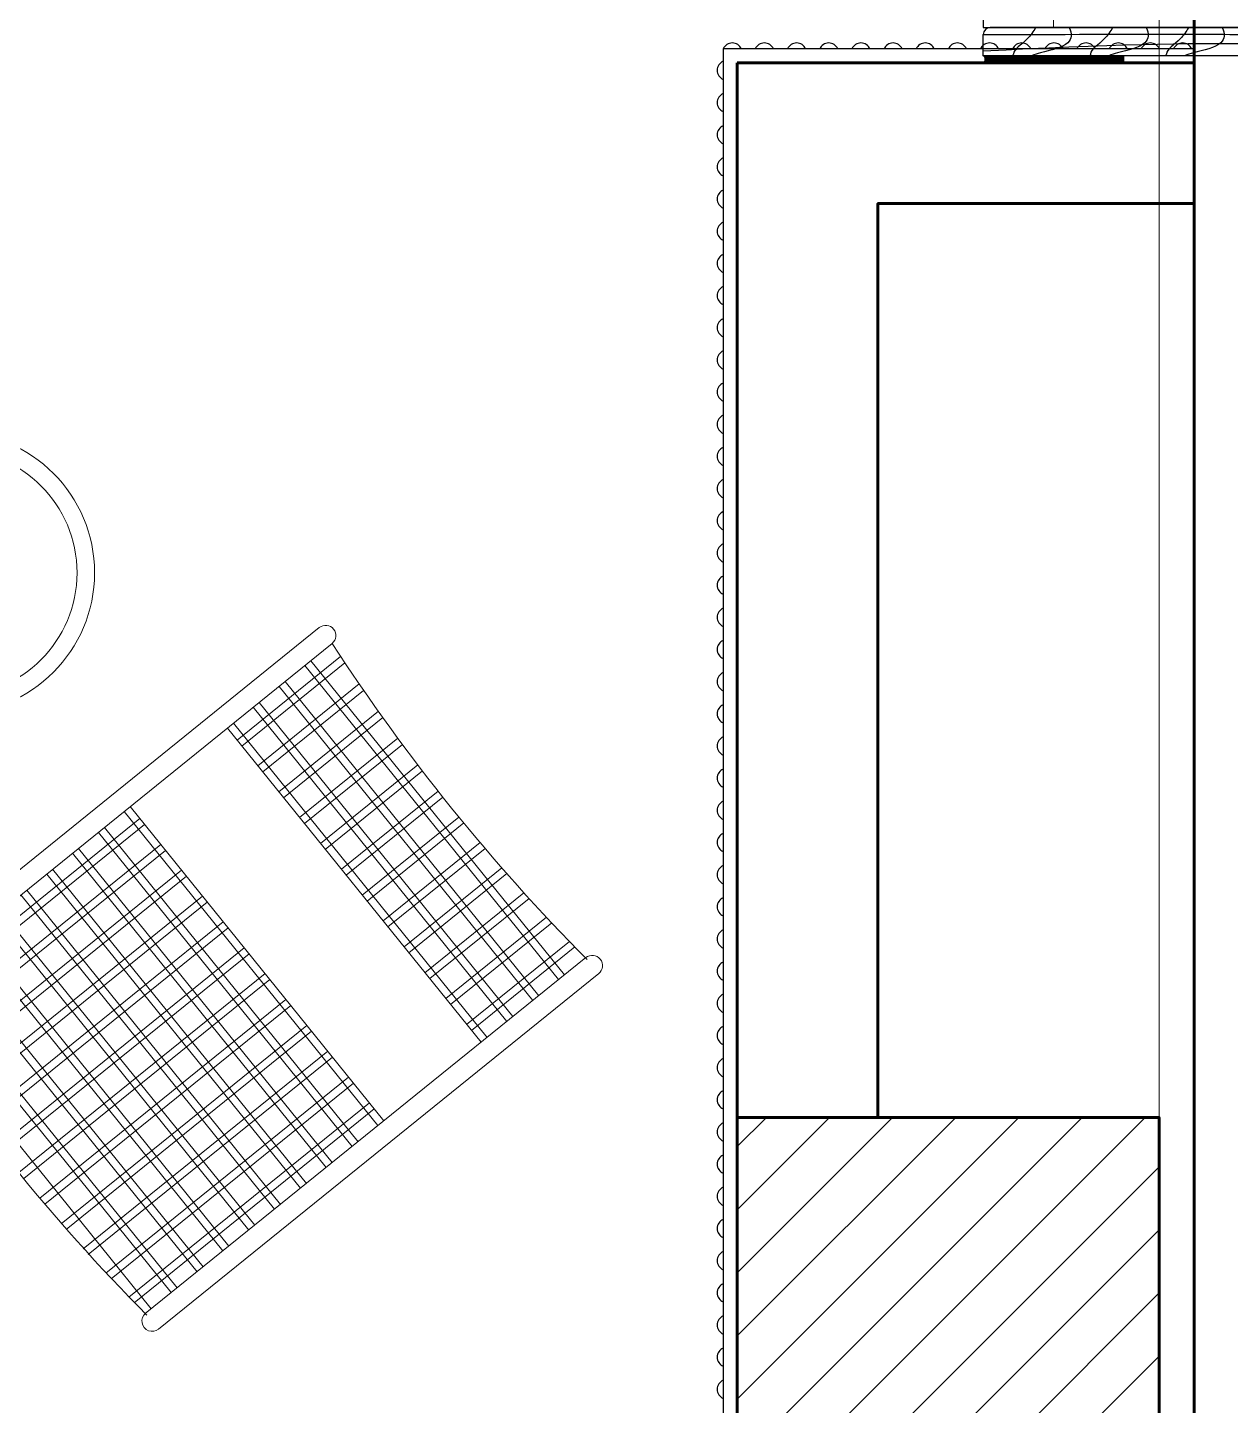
# Model space of a CAD drawing. Header units: centimetres. Extents: x -20963 to 233486, y -95276 to 159172.
# Drawn here: x 106757.2 to 106928.3, y 31922.3 to 32118.3 of the extents above; entities that cross this region are included whole.
import ezdxf

# ---------------------------------------------------------------- set-up
doc = ezdxf.new("R2010")
doc.units = ezdxf.units.CM
doc.header["$LTSCALE"] = 10
doc.header["$MEASUREMENT"] = 0
for name, pattern in [('006 plans$0$Dash2', [3, 1.5, -1.5]), ('006 plans$0$HIDDEN', [0.375, 0.25, -0.125]), ('DASHDOT2', [0.5, 0.25, -0.125, 0, -0.125])]:
    doc.linetypes.add(name, pattern=pattern)
for name, color, linetype, lineweight in [('006 COLS$0$A-RC COL', 4, 'Continuous', 13), ('006 plans$0$A-DOOR', 5, 'Continuous', 13), ('006 plans$0$A-FLOR-OVHD', 1, '006 plans$0$Dash2', 13), ('006 plans$0$A-WALL-FULL', 6, 'Continuous', 60), ('006 Slab Edge$0$A-SLB-EDG', 171, 'Continuous', 60), ('ARK_METAL', 252, 'Continuous', 15), ('TEFRIS', 251, 'Continuous', 9), ('tefriş', 45, 'Continuous', 18)]:
    doc.layers.add(name, color=color, linetype=linetype, lineweight=lineweight)
for name, color, linetype in [('006 COLS$0$S-COL-H', 8, 'Continuous'), ('006 plans$0$$0$A-ELV-20', 11, 'Continuous'), ('006 plans$0$A-ELEV3', 2, 'Continuous'), ('006 plans$0$A-ELEV5', 8, 'Continuous'), ('A-MA-DEMISE LINE', 10, 'DASHDOT2'), ('LP-DIMENSION_INT_100', 51, 'Continuous')]:
    doc.layers.add(name, color=color, linetype=linetype)

# ---------------------------------------------------------------- blocks, each defined once
blk = doc.blocks.new('gfgf')
at = {"layer": '006 COLS$0$S-COL-H'}
h = blk.add_hatch(dxfattribs=at)
h.set_pattern_fill('ANSI31', color=256, scale=20, style=0)
h.set_pattern_definition([(45, (-76292.61, -26400), (-44.9012806, 44.9012806), [])])
h.paths.add_polyline_path([(404647.4, 246250), (405247.4, 246250), (405247.4, 246950), (404647.4, 246950)])
at = {"layer": '006 COLS$0$A-RC COL', "color": 30}
blk.add_lwpolyline([(405247.4, 246950), (404647.4, 246950), (404647.4, 246250), (405247.4, 246250)], close=True, dxfattribs=at)
at = {"layer": '006 plans$0$$0$A-ELV-20'}
blk.add_lwpolyline([(406146.3, 252500.2), (404997.4, 252500.2), (404997.4, 248500.2), (406146.3, 248500.2)], close=True, dxfattribs=at)
at = {"layer": '006 plans$0$A-DOOR'}
blk.add_line((405247.4, 258617.1), (405247.4, 246500), dxfattribs=at)
at = {"layer": '006 plans$0$A-ELEV3'}
for p, q in [((405832.8, 248500.2), (405007.4, 248500.2)), ((404997.4, 248460.2), (404997.4, 248490.2)), ((405841.9, 248460.2), (404997.4, 248460.2))]:
    blk.add_line(p, q, dxfattribs=at)
blk.add_arc((405007.4, 248490.2), 10, 90, 180, dxfattribs=at)
at = {"layer": '006 plans$0$A-ELEV5'}
blk.add_lwpolyline([(405197.4, 248449.8), (405197.4, 248460.2), (405017.4, 248460.2), (405017.4, 248449.8)], close=True, dxfattribs=at)
for points in [[(405197.4, 248459), (405017.4, 248459)], [(405197.4, 248457.9), (405017.4, 248457.9)], [(405197.4, 248456.3), (405017.4, 248456.3)], [(405197.4, 248455), (405017.4, 248455)], [(405197.4, 248453.6), (405017.4, 248453.6)], [(405197.4, 248452.4), (405017.4, 248452.4)], [(405197.4, 248451), (405017.4, 248451)]]:
    blk.add_lwpolyline(points, dxfattribs=at)
for centre in [(404994, 248455), (404995, 248455), (404996, 248455), (404997, 248455), (404998, 248455), (404999, 248455), (405000, 248455), (405001, 248455), (405002, 248455), (405003, 248455), (405004, 248455), (405005, 248455), (405006, 248455), (405007, 248455), (405008, 248455), (405009, 248455), (405010, 248455), (405011, 248455)]:
    blk.add_arc(centre, 6.2, 303.451, 56.549, dxfattribs=at)
for points, knots in [([(404997.4, 248490.2), (405275.4, 248491.1), (405587.3, 248489.2), (405632, 248486.2), (405643.1, 248473.2), (405841.8, 248469.9)], [111.477099, 111.477099, 111.477099, 111.477099, 136.433348, 209.347945, 231.605967, 231.605967, 231.605967, 231.605967]), ([(405071.8, 248500.2), (405068.4, 248494.5), (405057.4, 248478.8), (405038.7, 248468.1), (405040.4, 248461), (405038.9, 248460.2)], [15.647677, 15.647677, 15.647677, 15.647677, 35.265766, 73.356329, 78.387449, 78.387449, 78.387449, 78.387449]), ([(405119.6, 248500.2), (405124.3, 248491.6), (405120.8, 248472.2), (405088.2, 248467.7), (405070.3, 248461.7), (405066.2, 248460.2)], [13.159986, 13.159986, 13.159986, 13.159986, 41.604388, 84.503619, 97.4701, 97.4701, 97.4701, 97.4701]), ([(405181.4, 248500.2), (405178, 248494.5), (405167, 248478.8), (405148.4, 248468.1), (405150, 248461), (405148.5, 248460.2)], [15.647677, 15.647677, 15.647677, 15.647677, 35.265766, 73.356329, 78.387449, 78.387449, 78.387449, 78.387449]), ([(405229.2, 248500.2), (405233.9, 248491.6), (405230.4, 248472.2), (405197.9, 248467.7), (405179.9, 248461.7), (405175.9, 248460.2)], [13.159986, 13.159986, 13.159986, 13.159986, 41.604388, 84.503619, 97.4701, 97.4701, 97.4701, 97.4701]), ([(405289.4, 248500.2), (405286, 248494.5), (405275, 248478.8), (405256.3, 248468.1), (405258, 248461), (405256.5, 248460.2)], [15.647677, 15.647677, 15.647677, 15.647677, 35.265766, 73.356329, 78.387449, 78.387449, 78.387449, 78.387449]), ([(405337.1, 248500.2), (405341.9, 248491.6), (405338.3, 248472.2), (405305.8, 248467.7), (405287.9, 248461.7), (405283.8, 248460.2)], [13.159986, 13.159986, 13.159986, 13.159986, 41.604388, 84.503619, 97.4701, 97.4701, 97.4701, 97.4701]), ([(404997.4, 248467.1), (405349.1, 248485.3), (405569.8, 248469.5), (405590.7, 248462.9), (405599.1, 248460.2)], [153.663163, 153.663163, 153.663163, 153.663163, 193.182289, 219.616434, 219.616434, 219.616434, 219.616434])]:
    blk.add_open_spline(points, degree=3, knots=knots, dxfattribs=at)
at = {"layer": '006 plans$0$A-FLOR-OVHD', "linetype": '006 plans$0$HIDDEN', "ltscale": 200}
for points in [[(405097.4, 252500.2), (405097.4, 248500.2)], [(405297.4, 252500.2), (405297.4, 248500.2)]]:
    blk.add_lwpolyline(points, dxfattribs=at)
at = {"layer": '006 plans$0$A-WALL-FULL'}
for points in [[(404647.4, 248449.8), (404647.4, 246250), (405247.4, 246250), (405247.4, 246950), (404647.4, 246950)], [(404647.4, 248449.8), (405297.4, 248449.8), (405297.4, 248249.8), (404847.4, 248249.8), (404847.4, 246950)]]:
    blk.add_lwpolyline(points, dxfattribs=at)
at = {"layer": '006 Slab Edge$0$A-SLB-EDG'}
blk.add_line((405297.4, 258617.1), (405297.4, 245201.1), dxfattribs=at)
blk = doc.blocks.new('PLAN')
at = {"layer": 'LP-DIMENSION_INT_100', "color": 1, "elevation": 0}
blk.add_lwpolyline([(102847.12, 32115.23), (102780.12, 32115.23), (102780.12, 31891.24), (102817.12, 31891.24)], dxfattribs=at)
at = {"layer": 'LP-DIMENSION_INT_100', "color": 2, "elevation": 0}
blk.add_lwpolyline([(102847.12, 32113.23), (102782.12, 32113.23), (102782.12, 31893.24), (102817.12, 31893.24)], dxfattribs=at)
at = {"layer": 'LP-DIMENSION_INT_100', "color": 1}
for centre, start, end in [((102781.41, 32114.66, 0), 23.5799, 156.4201), ((102785.98, 32114.66, 0), 23.5799, 156.4201), ((102790.56, 32114.66, 0), 23.5799, 156.4201), ((102795.14, 32114.66, 0), 23.5799, 156.4201), ((102799.71, 32114.66, 0), 23.5799, 156.4201), ((102804.29, 32114.66, 0), 23.5799, 156.4201), ((102808.86, 32114.66, 0), 23.5799, 156.4201), ((102813.44, 32114.66, 0), 23.5799, 156.4201), ((102818.01, 32114.66, 0), 23.5799, 156.4201), ((102822.59, 32114.66, 0), 23.5799, 156.4201), ((102827.17, 32114.66, 0), 23.5799, 156.4201), ((102831.74, 32114.66, 0), 23.5799, 156.4201), ((102836.32, 32114.66, 0), 23.5799, 156.4201), ((102840.89, 32114.66, 0), 23.5799, 156.4201), ((102845.47, 32114.66, 0), 23.5799, 156.4201), ((102780.68, 32112.17, 0), 113.5799, 246.4201), ((102780.68, 32107.59, 0), 113.5799, 246.4201), ((102780.68, 32103.01, 0), 113.5799, 246.4201), ((102780.68, 32098.44, 0), 113.5799, 246.4201), ((102780.68, 32093.86, 0), 113.5799, 246.4201), ((102780.68, 32089.29, 0), 113.5799, 246.4201), ((102780.68, 32084.71, 0), 113.5799, 246.4201), ((102780.68, 32080.14, 0), 113.5799, 246.4201), ((102780.68, 32075.56, 0), 113.5799, 246.4201), ((102780.68, 32070.98, 0), 113.5799, 246.4201), ((102780.68, 32066.41, 0), 113.5799, 246.4201), ((102780.68, 32061.83, 0), 113.5799, 246.4201), ((102780.68, 32057.26, 0), 113.5799, 246.4201), ((102780.68, 32052.68, 0), 113.5799, 246.4201), ((102780.68, 32048.11, 0), 113.5799, 246.4201), ((102780.68, 32043.53, 0), 113.5799, 246.4201), ((102780.68, 32038.95, 0), 113.5799, 246.4201), ((102780.68, 32034.38, 0), 113.5799, 246.4201), ((102780.68, 32029.8, 0), 113.5799, 246.4201), ((102780.68, 32025.23, 0), 113.5799, 246.4201), ((102780.68, 32020.65, 0), 113.5799, 246.4201), ((102780.68, 32016.08, 0), 113.5799, 246.4201), ((102780.68, 32011.5, 0), 113.5799, 246.4201), ((102780.68, 32006.92, 0), 113.5799, 246.4201), ((102780.68, 32002.35, 0), 113.5799, 246.4201), ((102780.68, 31997.77, 0), 113.5799, 246.4201), ((102780.68, 31993.2, 0), 113.5799, 246.4201), ((102780.68, 31988.62, 0), 113.5799, 246.4201), ((102780.68, 31984.05, 0), 113.5799, 246.4201), ((102780.68, 31979.47, 0), 113.5799, 246.4201), ((102780.68, 31974.89, 0), 113.5799, 246.4201), ((102780.68, 31970.32, 0), 113.5799, 246.4201), ((102780.68, 31965.74, 0), 113.5799, 246.4201), ((102780.68, 31961.17, 0), 113.5799, 246.4201), ((102780.68, 31956.59, 0), 113.5799, 246.4201), ((102780.68, 31952.02, 0), 113.5799, 246.4201), ((102780.68, 31947.44, 0), 113.5799, 246.4201), ((102780.68, 31942.86, 0), 113.5799, 246.4201), ((102780.68, 31938.29, 0), 113.5799, 246.4201), ((102780.68, 31933.71, 0), 113.5799, 246.4201), ((102780.68, 31929.14, 0), 113.5799, 246.4201), ((102780.68, 31924.56, 0), 113.5799, 246.4201)]:
    blk.add_arc(centre, 1.41, start, end, dxfattribs=at)
at = {"layer": 'A-MA-DEMISE LINE', "color": 4, "xscale": 0.1, "yscale": 0.1, "zscale": 0.1}
blk.add_blockref('gfgf', (62317.38, 7268.24, 0), dxfattribs=at)
blk = doc.blocks.new('saeffsfasfadsafsd')
at = {"layer": 'TEFRIS', "linetype": 'ByBlock'}
for p, q in [((5431984.33, -623484.37), (5431984.33, -623503.32)), ((5431985.42, -623484.48), (5431985.42, -623503.32)), ((5431989.05, -623484.78), (5431989.05, -623503.32)), ((5431990.14, -623484.87), (5431990.14, -623503.32)), ((5431993.78, -623485.11), (5431993.78, -623503.32)), ((5431994.87, -623485.18), (5431994.87, -623503.32)), ((5431998.51, -623485.36), (5431998.51, -623503.32)), ((5431999.6, -623485.41), (5431999.6, -623503.32)), ((5432022.14, -623485.44), (5432022.14, -623503.32)), ((5432023.23, -623485.39), (5432023.23, -623503.32)), ((5432026.86, -623485.21), (5432026.86, -623503.32)), ((5432027.95, -623485.15), (5432027.95, -623503.32)), ((5432031.59, -623484.91), (5432031.59, -623503.32)), ((5432032.68, -623484.83), (5432032.68, -623503.32)), ((5432036.32, -623484.53), (5432036.32, -623503.32)), ((5432037.41, -623484.44), (5432037.41, -623503.32)), ((5432003.23, -623485.54), (5432003.23, -623503.32)), ((5432004.32, -623485.56), (5432004.32, -623503.32)), ((5432007.96, -623485.63), (5432007.96, -623503.32)), ((5432009.05, -623485.64), (5432009.05, -623503.32)), ((5432012.68, -623485.64), (5432012.68, -623503.32)), ((5432013.77, -623485.64), (5432013.77, -623503.32)), ((5432017.41, -623485.58), (5432017.41, -623503.32)), ((5432018.5, -623485.55), (5432018.5, -623503.32)), ((5431982.15, -623488.05), (5432039.59, -623488.05)), ((5431982.15, -623489.14), (5432039.59, -623489.14)), ((5431982.15, -623492.77), (5432039.59, -623492.77)), ((5431982.15, -623493.86), (5432039.59, -623493.86)), ((5431982.15, -623497.5), (5432039.59, -623497.5)), ((5431982.15, -623498.59), (5432039.59, -623498.59)), ((5431982.15, -623502.22), (5432039.59, -623502.22)), ((5431982.15, -623503.32), (5432039.59, -623503.32)), ((5431982.15, -623521.09), (5432039.59, -623521.09)), ((5431982.15, -623522.18), (5432039.59, -623522.18)), ((5431984.33, -623521.09), (5431984.33, -623564.97)), ((5431985.42, -623521.09), (5431985.42, -623565.08)), ((5431989.05, -623521.09), (5431989.05, -623564.97)), ((5431990.14, -623521.09), (5431990.14, -623565.08)), ((5431993.78, -623521.09), (5431993.78, -623564.97)), ((5431994.87, -623521.09), (5431994.87, -623565.08)), ((5431998.51, -623521.09), (5431998.51, -623565.41)), ((5431999.6, -623521.09), (5431999.6, -623565.49)), ((5432003.23, -623521.09), (5432003.23, -623565.74)), ((5432004.32, -623521.09), (5432004.32, -623565.8)), ((5432007.96, -623521.09), (5432007.96, -623565.97)), ((5432009.05, -623521.09), (5432009.05, -623566.01)), ((5432012.68, -623521.09), (5432012.68, -623566.09)), ((5432013.78, -623521.09), (5432013.78, -623566.1)), ((5432017.41, -623521.09), (5432017.41, -623566.1)), ((5432018.5, -623521.09), (5432018.5, -623566.09)), ((5432022.14, -623521.09), (5432022.14, -623566.01)), ((5432023.23, -623521.09), (5432023.23, -623565.97)), ((5432026.86, -623521.09), (5432026.86, -623565.8)), ((5432027.95, -623521.09), (5432027.95, -623565.74)), ((5432031.59, -623521.09), (5432031.59, -623565.49)), ((5432032.68, -623521.09), (5432032.68, -623565.41)), ((5432036.32, -623521.09), (5432036.32, -623565.08)), ((5432037.41, -623521.09), (5432037.41, -623564.97)), ((5431982.15, -623525.82), (5432039.59, -623525.82)), ((5431982.15, -623526.91), (5432039.59, -623526.91)), ((5431982.15, -623530.54), (5432039.59, -623530.54)), ((5431982.15, -623531.63), (5432039.59, -623531.63)), ((5431982.15, -623535.27), (5432039.59, -623535.27)), ((5431982.15, -623536.36), (5432039.59, -623536.36)), ((5431982.15, -623540), (5432039.59, -623540)), ((5431982.15, -623541.09), (5432039.59, -623541.09)), ((5431982.15, -623544.72), (5432039.59, -623544.72)), ((5431982.15, -623545.81), (5432039.59, -623545.81)), ((5431982.15, -623549.45), (5432039.59, -623549.45)), ((5431982.15, -623550.54), (5432039.59, -623550.54)), ((5431982.15, -623554.17), (5432039.59, -623554.17)), ((5431982.15, -623555.27), (5432039.59, -623555.27)), ((5431982.15, -623558.9), (5432039.59, -623558.9)), ((5431982.15, -623559.99), (5432039.59, -623559.99)), ((5431982.15, -623563.63), (5432039.59, -623563.63))]:
    blk.add_line(p, q, dxfattribs=at)
for centre in [(5432011.19, -623201.49), (5432011.19, -623281.99)]:
    blk.add_arc(centre, 284.16, 264.1333, 275.8044, dxfattribs=at)
at = {"layer": 'tefriş'}
for p, q in [((5431979.24, -623484.16), (5431979.24, -623564.65)), ((5431982.15, -623484.16), (5431982.15, -623564.73)), ((5432039.59, -623564.73), (5432039.59, -623484.16)), ((5432042.5, -623564.65), (5432042.5, -623484.16)), ((5431980.69, -623566.11), (5431980.69, -623566.11)), ((5432041.04, -623566.11), (5432041.04, -623566.11))]:
    blk.add_line(p, q, dxfattribs=at)
for centre, start, end in [((5431980.69, -623484.16), 0, 180), ((5432041.04, -623484.16), 0, 180), ((5431980.69, -623564.65), 180, 0), ((5432041.04, -623564.65), 180, 0)]:
    blk.add_arc(centre, 1.45, start, end, dxfattribs=at)

msp = doc.modelspace()

# ---------------------------------------------------------------- linework, layer by layer
at = {"layer": 'ARK_METAL'}
for radius in [20, 17.5]:
    msp.add_circle((106746.77, 32040.71, 0), radius, dxfattribs=at)

# ---------------------------------------------------------------- block references
at = {"layer": 'ARK_METAL', "rotation": 308.9277210307905}
msp.add_blockref('saeffsfasfadsafsd', (-2821295.68, 4649542.42, 0), dxfattribs=at)
at = {"layer": 'LP-DIMENSION_INT_100', "color": 2}
msp.add_blockref('PLAN', (4076.07, 0), dxfattribs=at)

doc.saveas('drawing.dxf')
